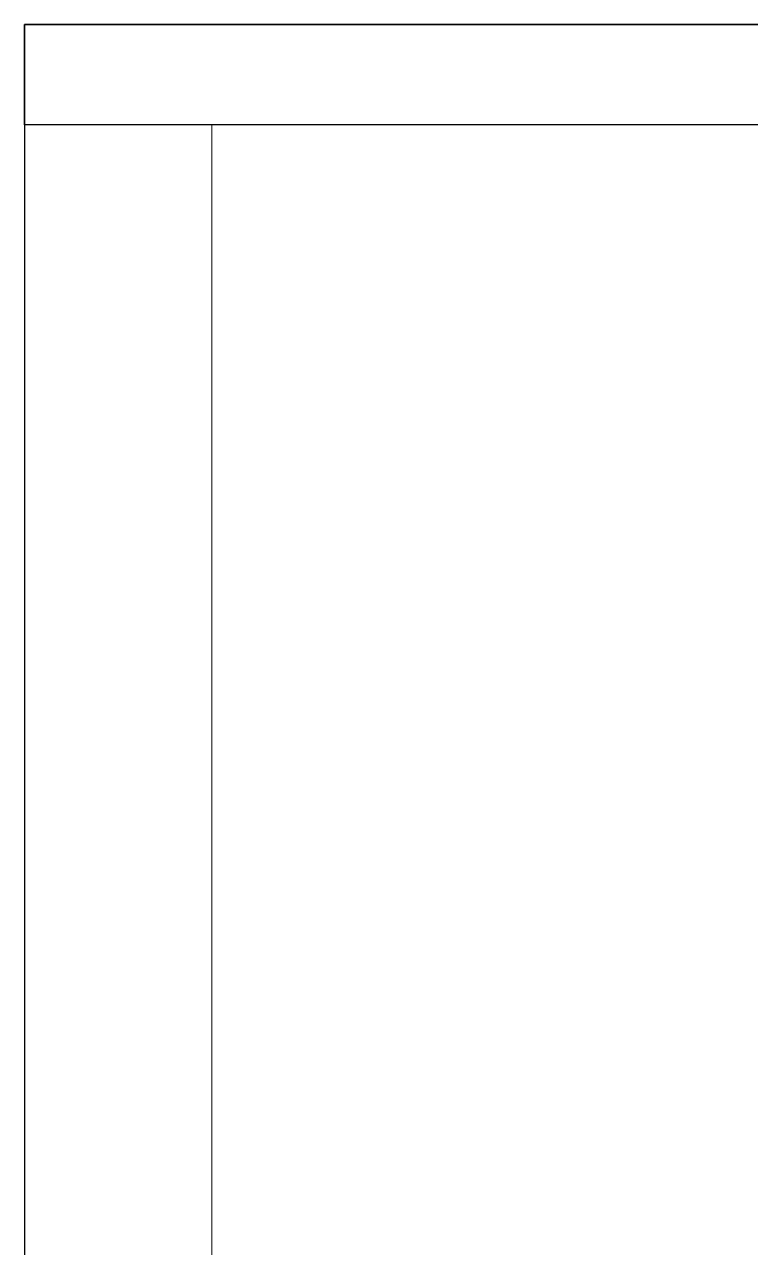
# Model space of a CAD drawing. Header units: millimetres. Extents: x -159872 to 386485, y -250577 to 158966.
# Drawn here: x 158628.1 to 158736.5, y 10153.5 to 10336.2 of the extents above; entities that cross this region are included whole.
import ezdxf

# ---------------------------------------------------------------- set-up
doc = ezdxf.new("R2010")
doc.units = ezdxf.units.MM
doc.layers.get('0').update_dxf_attribs({"lineweight": 25})
doc.layers.add('LDS-equipment-kitchen equipment', color=3, linetype='Continuous', lineweight=13)

# ---------------------------------------------------------------- blocks, each defined once
blk = doc.blocks.new('A$C41f9af21')
at = {"lineweight": 25, "transparency": 33554687}
for points in [[(0, 714, 0), (0, 0, 0)], [(1000.03, 714, 0), (0, 714, 0)], [(0, 714, 0), (0, 714, 0)]]:
    blk.add_polyline3d(points, dxfattribs=at)
at = {"lineweight": 25}
blk.add_polyline3d([(469, 714, 0), (469, 699, 0), (0, 699, 0), (0, 714, 0), (469, 714, 0)], dxfattribs=at)
at = {"transparency": 33554687}
blk.add_polyline3d([(28, 15, 0), (28, 699, 0)], dxfattribs=at)
blk = doc.blocks.new('Group-410')
at = {"layer": 'LDS-equipment-kitchen equipment', "rotation": 359.9999999945186}
blk.add_blockref('A$C41f9af21', (97954.62, 46079.75), dxfattribs=at)

msp = doc.modelspace()

# ---------------------------------------------------------------- block references
at = {"layer": 'LDS-equipment-kitchen equipment', "color": 7}
msp.add_blockref('Group-410', (60673.51323, -36457.51522), dxfattribs=at)

doc.saveas('drawing.dxf')
